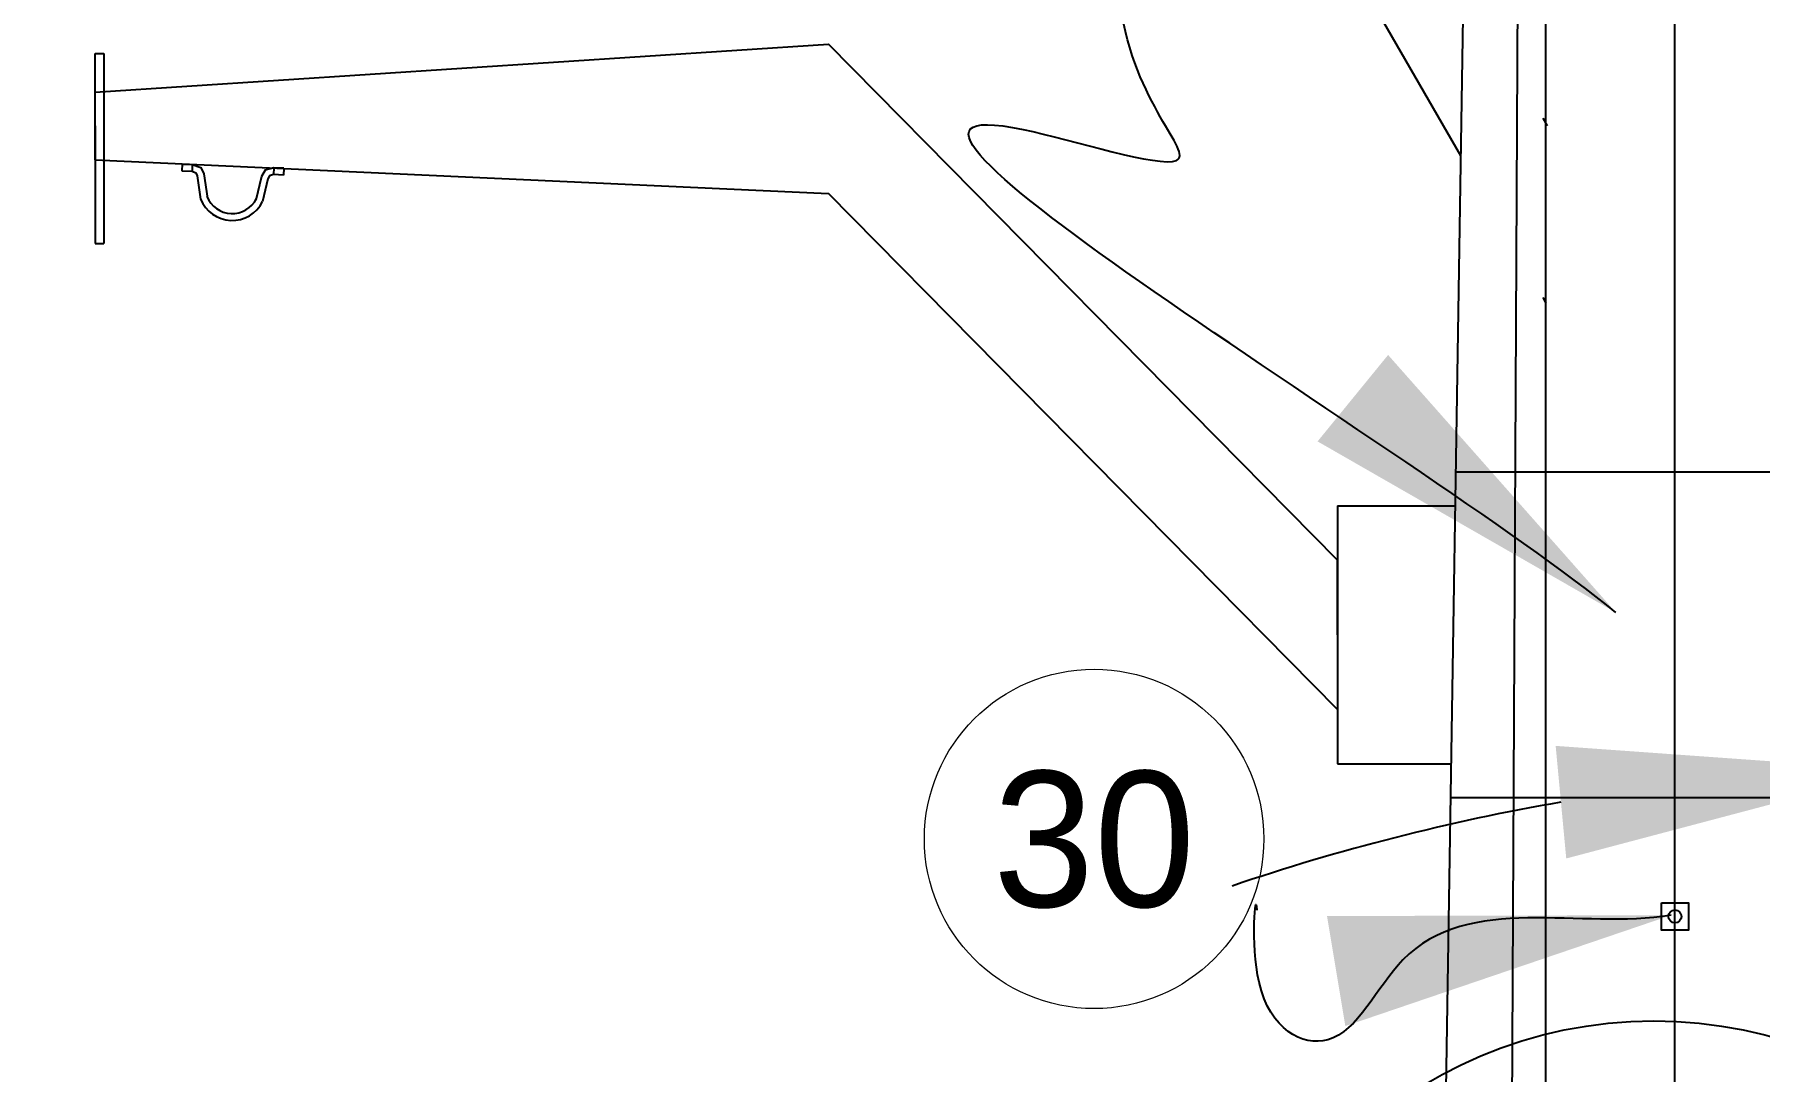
# Model space of a CAD drawing. Header units: centimetres. Extents: x -3 to 132800, y -60 to 85992.
# Drawn here: x 12894 to 15435, y 68464 to 69992 of the extents above; entities that cross this region are included whole.
import ezdxf
from ezdxf.enums import TextEntityAlignment as Align

# ---------------------------------------------------------------- set-up
doc = ezdxf.new("R2010")
doc.units = ezdxf.units.CM
doc.header["$LTSCALE"] = 10
doc.header["$MEASUREMENT"] = 0
doc.layers.get('0').update_dxf_attribs({"linetype": 'CONTINUOUS'})
doc.layers.get('DEFPOINTS').update_dxf_attribs({"color": 2, "linetype": 'CONTINUOUS'})
for name, color, linetype in [('ACERO1', 144, 'CONTINUOUS'), ('DIM', 252, 'CONTINUOUS'), ('REGISTRO', 1, 'CONTINUOUS'), ('TEXTOS', 7, 'CONTINUOUS')]:
    doc.layers.add(name, color=color, linetype=linetype)
doc.styles.get("Standard").update_dxf_attribs({"font": ''})
doc.styles.get('Standard').set_extended_font_data('Zurich Ex BT')
doc.dimstyles.get("Standard").update_dxf_attribs({"dimtxt": 500, "dimasz": 500, "dimexe": 3, "dimexo": 200, "dimgap": 0.09, "dimtad": 0, "dimtih": 1, "dimtoh": 1, "dimzin": 0, "dimdsep": 46, "dimtxsty": 'Standard', "dimcen": 0.09, "dimclrd": 256, "dimclre": 256, "dimclrt": 256, "dimadec": 0, "dimazin": 0, "dimtfac": 1, "dimtofl": 0, "dimtmove": 0, "dimatfit": 3, "dimfxl": 0, "dimtolj": 1, "dimtzin": 0, "dimlwd": -1, "dimarcsym": 0})

# ---------------------------------------------------------------- blocks, each defined once
blk = doc.blocks.new('*D11')
at = {"layer": 'DEFPOINTS', "color": 0}
for p in [(15510.60530577769, 77156.9294623375), (16734.36328048983, 68733.25639514164), (17175.50166197948, 68386.53690514514), (15461.62761454483, 65283.4001225603), (16060.60530577769, 42236.9294623375)]:
    blk.add_point(p, dxfattribs=at)
at = {"layer": 'DIM', "lineweight": -2}
blk.add_line((17272.19491333971, 68561.60950477565), (17243.8533375504, 68510.294306649), dxfattribs=at)
at = {"layer": 'DIM'}
for start, end in [(99.83942017572515, 108.7764900272635), (43.21382578413542, 52.15089563567376)]:
    blk.add_arc((15691.0735824488, 65698.8345144191), 3208.764488747371, start, end, dxfattribs=at)
for points in [[(15134.93586113566, 68943.3673430173), (15150.53626248915, 68777.43240017709), (15640.54089033308, 68907.20107565768)], [(17614.07038885946, 68162.98321508571), (17705.76998698559, 68302.15563146655), (17242.40293877999, 68507.66821765453)]]:
    blk.add_solid(points, dxfattribs=at)
at = {"layer": 'DIM', "insert": (16467.60708654641, 68812.21937036933), "char_height": 500, "attachment_point": 5}
blk.add_mtext('\\A1;30°', dxfattribs=at)
blk = doc.blocks.new('*D23')
at = {"layer": 'DEFPOINTS', "color": 0}
for p in [(15310.60530577769, 77156.9294623375), (14734.40335323966, 72836.11187413451), (13530.26878552233, 72656.9294623375), (15227.30922839646, 69672.12441508948), (15310.6053057777, 42236.9294623375)]:
    blk.add_point(p, dxfattribs=at)
at = {"layer": 'DIM'}
for start, end in [(93.41070085199188, 100.7010636438827), (108.9993868110891, 116.2101228612083)]:
    blk.add_arc((15310.6053057777, 69525.62080450823), 3360.261866608621, start, end, dxfattribs=at)
for points in [[(15109.70190250723, 72913.24932355106), (15111.68587486751, 72846.61218452094), (15310.6053057777, 72885.88267111685)], [(13842.10297746292, 72510.92708659162), (13810.8917463449, 72569.83636851342), (13649.76951613852, 72446.74803419846)]]:
    blk.add_solid(points, dxfattribs=at)
at = {"layer": 'DIM', "insert": (14451.65030848624, 72774.24453230623), "char_height": 200, "attachment_point": 5}
blk.add_mtext('\\A1;30°', dxfattribs=at)
blk = doc.blocks.new('*D32')
at = {"layer": 'DEFPOINTS', "color": 0}
for p in [(6996.498368641644, 77156.9294623375), (15310.6053057777, 77156.9294623375), (15310.6053057777, 42236.9294623375)]:
    blk.add_point(p, dxfattribs=at)
at = {"layer": 'DIM', "lineweight": -2}
for p, q in [((15110.6053057777, 77156.9294623375), (6993.498368641644, 77156.9294623375)), ((15110.6053057777, 42236.9294623375), (6993.498368641636, 42236.9294623375))]:
    blk.add_line(p, q, dxfattribs=at)
at = {"layer": 'DIM'}
for p, q in [((6996.498368641644, 77056.9294623375), (6996.498368641641, 59773.29064877818)), ((6996.498368641636, 42336.9294623375), (6996.498368641641, 59620.56827589683))]:
    blk.add_line(p, q, dxfattribs=at)
for points in [[(6979.831701974977, 77056.9294623375), (7013.165035308311, 77056.9294623375), (6996.498368641644, 77156.9294623375)], [(6979.831701974969, 42336.9294623375), (7013.165035308303, 42336.9294623375), (6996.498368641636, 42236.9294623375)]]:
    blk.add_solid(points, dxfattribs=at)
at = {"layer": 'DIM', "insert": (6996.498368641631, 59696.9294623375), "char_height": 150, "attachment_point": 5}
blk.add_mtext('\\A1;34920.00', dxfattribs=at)
blk = doc.blocks.new('*D33')
at = {"layer": 'DEFPOINTS', "color": 0}
for p in [(15310.6053057777, 77156.9294623375), (8269.150719494362, 67356.9294623375), (15310.6053057777, 67356.9294623375)]:
    blk.add_point(p, dxfattribs=at)
at = {"layer": 'DIM', "lineweight": -2}
for p, q in [((15110.6053057777, 77156.9294623375), (8266.150719494364, 77156.9294623375)), ((15110.6053057777, 67356.9294623375), (8266.150719494362, 67356.9294623375))]:
    blk.add_line(p, q, dxfattribs=at)
at = {"layer": 'DIM'}
for p, q in [((8269.150719494364, 77056.9294623375), (8269.150719494364, 72333.29064877819)), ((8269.150719494362, 67456.9294623375), (8269.150719494364, 72180.56827589682))]:
    blk.add_line(p, q, dxfattribs=at)
for points in [[(8252.484052827698, 77056.9294623375), (8285.81738616103, 77056.9294623375), (8269.150719494364, 77156.9294623375)], [(8252.484052827696, 67456.9294623375), (8285.817386161028, 67456.9294623375), (8269.150719494362, 67356.9294623375)]]:
    blk.add_solid(points, dxfattribs=at)
at = {"layer": 'DIM', "insert": (8269.150719494352, 72256.9294623375), "char_height": 150, "attachment_point": 5}
blk.add_mtext('\\A1;9800.00', dxfattribs=at)

msp = doc.modelspace()

# ---------------------------------------------------------------- linework, layer by layer
for p, q in [((14709.82429289853, 70307.39301794149), (14994.94496878656, 69813.54952101618)), ((15115.84280577763, 69604.14832482323), (15120.6053057777, 69595.89943285227))]:
    msp.add_line(p, q)
at = {"layer": 'ACERO1'}
for p, q in [((15110.6053057777, 77156.9294623375), (14560.6053057777, 42236.9294623375)), ((15110.6053057777, 77156.9294623375), (14560.6053057777, 42236.9294623375)), ((14935.6053057777, 42236.9294623375), (15115.84280577763, 77156.9294623375)), ((15120.6053057777, 42236.9294623375), (15120.6053057777, 77156.9294623375)), ((15310.6053057777, 42236.9294623375), (15310.6053057777, 77156.9294623375)), ((15310.6053057777, 42236.9294623375), (15310.6053057777, 77156.9294623375)), ((12983.81550050848, 69906.9294623375), (14063.81550050848, 69977.4752980063)), ((14813.81550050848, 69216.9294623375), (14063.81550050848, 69977.4752980063)), ((12983.81550050848, 69856.9294623375), (12983.81550050848, 69963.9294623375)), ((12983.81550050848, 69963.9294623375), (12996.51550050837, 69963.9294623375)), ((12996.51550050837, 69963.9294623375), (12996.51550050837, 69683.9294623375)), ((12983.81550050848, 69806.9294623375), (12983.81550050848, 69906.9294623375)), ((12983.81550050848, 69856.9294623375), (12983.81550050848, 69683.9294623375)), ((12983.81550050848, 69806.9294623375), (14063.81550050848, 69757.4752980063)), ((13111.84294592893, 69800.85081572387), (13111.42430039077, 69790.8595827713)), ((13111.84294592893, 69800.85081572387), (13126.82979535789, 69800.22284741652)), ((13126.82979535789, 69800.22284741652), (13126.41114981974, 69790.23161446395)), ((13111.42430039077, 69790.8595827713), (13126.41114981974, 69790.23161446395)), ((13246.72459078936, 69795.19910095735), (13246.30594525091, 69785.20786800479)), ((13261.29279467988, 69784.57989969732), (13246.30594525091, 69785.20786800479)), ((13261.71144021804, 69794.57113265), (13246.72459078936, 69795.19910095735)), ((13261.71144021804, 69794.57113265), (13261.29279467988, 69784.57989969732)), ((14813.81550050848, 68996.9294623375), (14063.81550050848, 69757.4752980063)), ((12983.81550050848, 69683.9294623375), (12996.51550050837, 69683.9294623375)), ((15633.61504231825, 69346.9294623375), (14987.59556923714, 69346.92946233739)), ((14813.81550050848, 69296.9294623375), (14813.81550050848, 68916.9294623375)), ((14813.81550050848, 69296.9294623375), (14986.80805491849, 69296.9294623375)), ((14888.81550050848, 69296.9294623375), (14923.81550050848, 69296.9294623375)), ((14813.81550050848, 69106.9294623375), (14813.81550050848, 69216.9294623375)), ((14813.81550050848, 69106.9294623375), (14813.81550050848, 68996.9294623375)), ((14813.81550050848, 68916.9294623375), (14980.82294609847, 68916.9294623375)), ((15641.17517977558, 68866.9294623375), (14980.0354317801, 68866.9294623375))]:
    msp.add_line(p, q, dxfattribs=at)
for points in [[(13126.82979535789, 69800.22284741652), (13139.18693748868, 69795.50208168429), (13143.78154365707, 69786.20672529352), (13148.96243979352, 69750.68693043802)], [(13126.41114981974, 69790.23161446395), (13131.82478506101, 69787.82892033573), (13134.11490383192, 69783.19577673763), (13139.06714682538, 69749.24360889544)], [(13246.72459078936, 69795.19910095735), (13234.01584495221, 69791.52862823811), (13228.65973460908, 69782.65021969446), (13220.52556560154, 69747.68834323015)], [(13246.30594525091, 69785.20786800479), (13240.71028726275, 69783.2664774527), (13238.04060712324, 69778.84115582156), (13230.26543070342, 69745.42228325688)]]:
    msp.add_lwpolyline(points, dxfattribs=at)
for radius in [50, 40]:
    msp.add_arc((13185.52125645872, 69767.73727532905), radius, 201.7078053485568, 333.4934677234062, dxfattribs=at)
at = {"layer": 'DIM'}
msp.add_lwpolyline([(15290.6053057777, 68712.04005864494), (15330.6053057777, 68712.04005864494), (15330.6053057777, 68672.04005864494), (15290.6053057777, 68672.04005864494)], close=True, dxfattribs=at)
for centre, radius in [((15310.6053057777, 68692.04005864494), 9.500000000000455), ((15279.37085093535, 67884.07814161897), 653.9826151209274)]:
    msp.add_circle(centre, radius, dxfattribs=at)
at = {"layer": 'REGISTRO'}
msp.add_line((15115.84280577763, 69868.17486410982), (15122.23649022356, 69856.9294623375), dxfattribs=at)
at = {"layer": 'TEXTOS', "lineweight": 5}
msp.add_circle((14455.09215555923, 68806.26912691745), 250, dxfattribs=at)

# ---------------------------------------------------------------- texts
msp.add_text('30', height=200, dxfattribs=at).set_placement((14455.09215555923, 68806.26912691745), align=Align.MIDDLE)

# ---------------------------------------------------------------- dimensions: what is measured, and where the dimension line sits
at = {"layer": 'DIM'}
dim = msp.add_linear_dim(base=(6996.498368641644, 77156.9294623375), p1=(15310.6053057777, 42236.9294623375), p2=(15310.6053057777, 77156.9294623375), angle=90, dimstyle='Standard', override={"dimtxt": 150, "dimasz": 100}, dxfattribs=at)
dim.commit()
dim.dimension.update_dxf_attribs({"geometry": '*D32', "text_midpoint": (6996.498368641631, 59696.9294623375), "dimtype": 160})
dim = msp.add_linear_dim(base=(8269.150719494362, 67356.9294623375), p1=(15310.6053057777, 77156.9294623375), p2=(15310.6053057777, 67356.9294623375), angle=90, dimstyle='Standard', override={"dimtxt": 150, "dimasz": 100}, dxfattribs=at)
dim.commit()
dim.dimension.update_dxf_attribs({"geometry": '*D33', "text_midpoint": (8269.150719494352, 72256.9294623375)})
dim = msp.add_angular_dim_2l(base=(14734.40335323966, 72836.11187413451), line1=((13530.26878552233, 72656.9294623375), (15227.30922839646, 69672.12441508948)), line2=((15310.6053057777, 42236.9294623375), (15310.6053057777, 77156.9294623375)), dimstyle='Standard', override={"dimtxt": 200, "dimasz": 200}, dxfattribs=at)
dim.commit()
dim.dimension.update_dxf_attribs({"geometry": '*D23', "text_midpoint": (14451.65030848625, 72774.24453230623)})
dim = msp.add_angular_dim_2l(base=(16734.36328048983, 68733.25639514164), line1=((17175.50166197948, 68386.53690514514), (15461.62761454483, 65283.40012256031)), line2=((15510.6053057777, 77156.9294623375), (16060.6053057777, 42236.9294623375)), dimstyle='Standard', dxfattribs=at)
dim.commit()
dim.dimension.update_dxf_attribs({"geometry": '*D11', "text_midpoint": (16467.60708654641, 68812.21937036933)})

# ---------------------------------------------------------------- leaders
at = {"layer": 'DIM', "path_type": 1}
for points in [[(15223.72519538576, 69139.81638829537), (14350.53368677281, 69851.70788542971), (14576.41406637047, 69806.1607289547), (14493.86741251988, 70035.28237019524), (14490.33567585995, 70141.64893423741), (14490.33567631047, 70141.64892066932)], [(15290.6053057777, 67356.9294623375), (17348.51539523411, 68923.027616936), (17758.21809245169, 69174.10578206506)], [(15304.84624722461, 68693.75084290512), (14909.97317408166, 68627.94606040766), (14799.13121634001, 68510.19087112123), (14698.09284150322, 68594.93422799591), (14694.56110484328, 68701.30079203808), (14694.56110529381, 68701.30077846999)]]:
    msp.add_leader(points, dimstyle='Standard', override={"dimgap": 0.09, "dimtad": 0}, dxfattribs=at)

doc.saveas('drawing.dxf')
